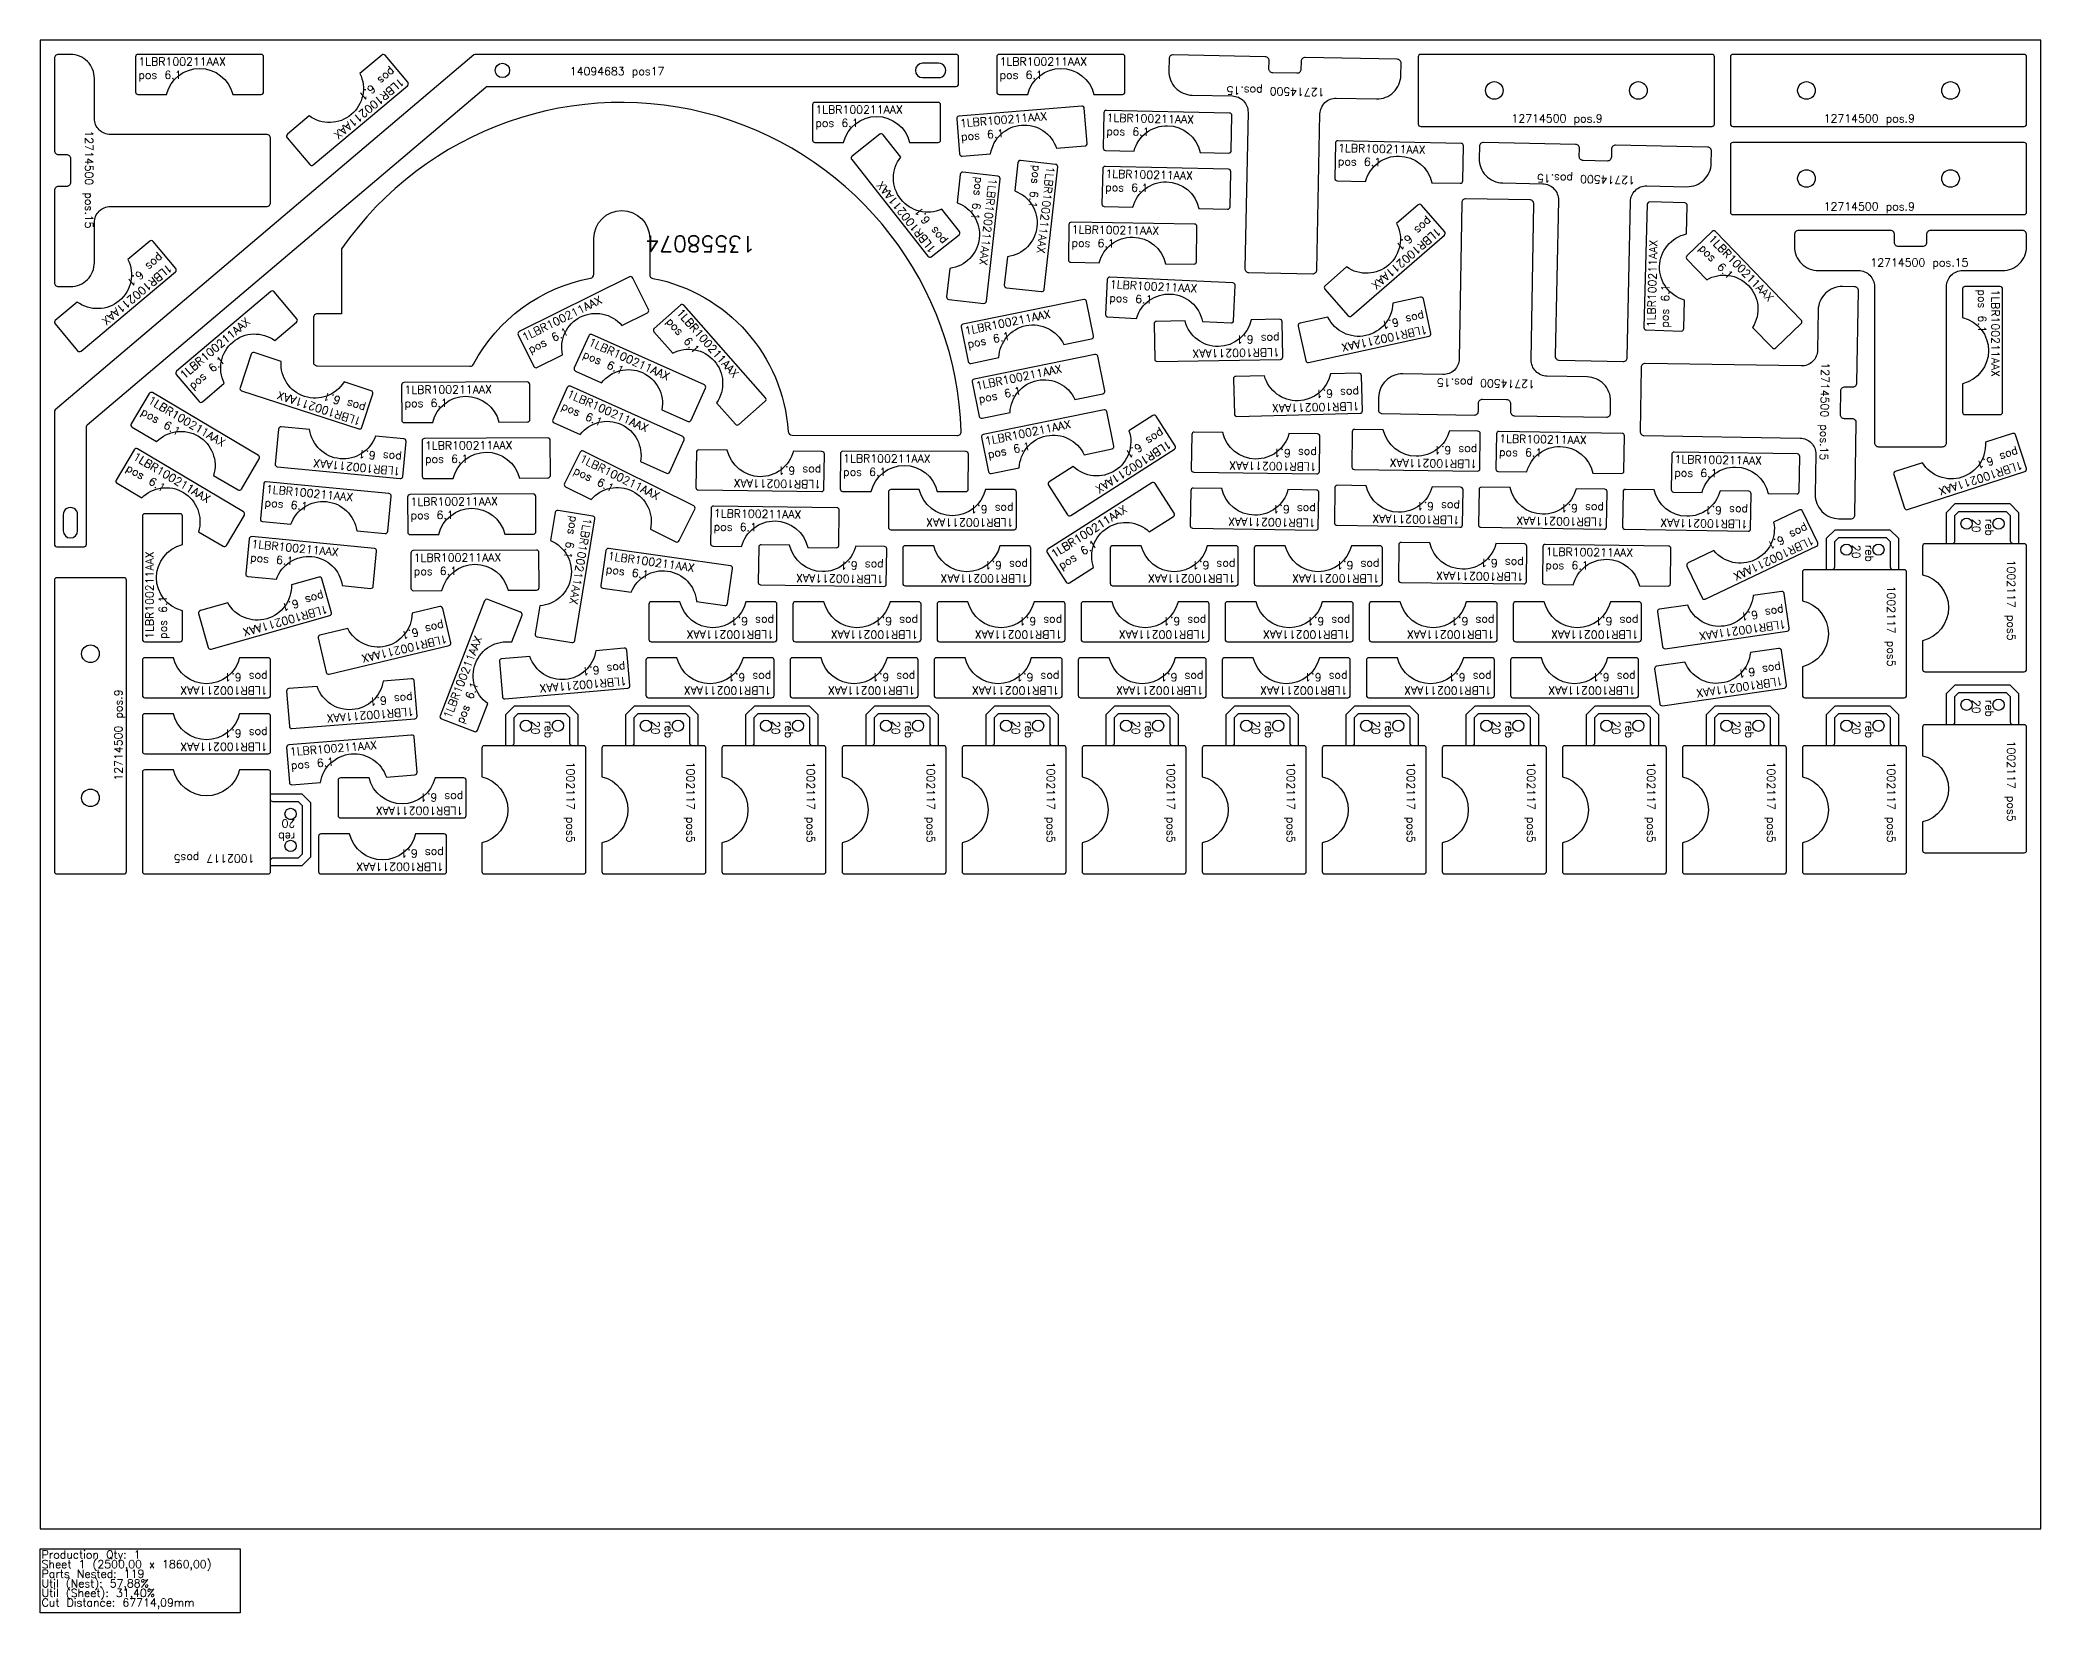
# Model space of a CAD drawing. Header units: millimetres. Extents: x 0 to 2500, y -105 to 1860.
import ezdxf

# ---------------------------------------------------------------- set-up
doc = ezdxf.new("R2010")
doc.units = ezdxf.units.MM
for name, color, linetype in [('1002117', 7, 'Continuous'), ('12714500', 7, 'Continuous'), ('13558074', 7, 'Continuous'), ('14094683V0', 7, 'Continuous'), ('1LBR100211AAX', 7, 'Continuous'), ('Rebaixo', 6, 'Continuous'), ('sheet', 24, 'Continuous'), ('Stats', 7, 'Continuous'), ('Texto', 7, 'Continuous')]:
    doc.layers.add(name, color=color, linetype=linetype)
doc.styles.get("Standard").update_dxf_attribs({"font": 'txt.shx'})

msp = doc.modelspace()

# ---------------------------------------------------------------- linework, layer by layer
at = {"layer": '1002117', "color": 4}
for points in [[(2352, 1073.8, 0.414214), (2355, 1070.8), (2479, 1070.8, 0.414214), (2482, 1073.8), (2482, 1227.8, 0.414214), (2479, 1230.8), (2465, 1230.8, -0.414214), (2462, 1233.8), (2462, 1265.8), (2457, 1270.8), (2397, 1270.8), (2392, 1265.8), (2392, 1233.8, -0.414214), (2389, 1230.8), (2355, 1230.8, 0.414214), (2352, 1227.8), (2352, 1192.1, -0.786796), (2352, 1109.5)], [(2202, 1041.3, 0.414214), (2205, 1038.3), (2329, 1038.3, 0.414214), (2332, 1041.3), (2332, 1195.3, 0.414214), (2329, 1198.3), (2315, 1198.3, -0.414214), (2312, 1201.3), (2312, 1233.3), (2307, 1238.3), (2247, 1238.3), (2242, 1233.3), (2242, 1201.3, -0.414214), (2239, 1198.3), (2205, 1198.3, 0.414214), (2202, 1195.3), (2202, 1159.6, -0.786796), (2202, 1077)], [(2352, 847.6, 0.414214), (2355, 844.6), (2479, 844.6, 0.414214), (2482, 847.6), (2482, 1001.6, 0.414214), (2479, 1004.6), (2465, 1004.6, -0.414214), (2462, 1007.6), (2462, 1039.6), (2457, 1044.6), (2397, 1044.6), (2392, 1039.6), (2392, 1007.6, -0.414214), (2389, 1004.6), (2355, 1004.6, 0.414214), (2352, 1001.6), (2352, 965.9, -0.786796), (2352, 883.3)], [(552, 821.3, 0.414214), (555, 818.3), (679, 818.3, 0.414214), (682, 821.3), (682, 975.3, 0.414214), (679, 978.3), (665, 978.3, -0.414214), (662, 981.3), (662, 1013.3), (657, 1018.3), (597, 1018.3), (592, 1013.3), (592, 981.3, -0.414214), (589, 978.3), (555, 978.3, 0.414214), (552, 975.3), (552, 939.6, -0.786796), (552, 857)], [(702, 821.3, 0.414214), (705, 818.3), (829, 818.3, 0.414214), (832, 821.3), (832, 975.3, 0.414214), (829, 978.3), (815, 978.3, -0.414214), (812, 981.3), (812, 1013.3), (807, 1018.3), (747, 1018.3), (742, 1013.3), (742, 981.3, -0.414214), (739, 978.3), (705, 978.3, 0.414214), (702, 975.3), (702, 939.6, -0.786796), (702, 857)], [(852, 821.3, 0.414214), (855, 818.3), (979, 818.3, 0.414214), (982, 821.3), (982, 975.3, 0.414214), (979, 978.3), (965, 978.3, -0.414214), (962, 981.3), (962, 1013.3), (957, 1018.3), (897, 1018.3), (892, 1013.3), (892, 981.3, -0.414214), (889, 978.3), (855, 978.3, 0.414214), (852, 975.3), (852, 939.6, -0.786796), (852, 857)], [(1002, 821.3, 0.414214), (1005, 818.3), (1129, 818.3, 0.414214), (1132, 821.3), (1132, 975.3, 0.414214), (1129, 978.3), (1115, 978.3, -0.414214), (1112, 981.3), (1112, 1013.3), (1107, 1018.3), (1047, 1018.3), (1042, 1013.3), (1042, 981.3, -0.414214), (1039, 978.3), (1005, 978.3, 0.414214), (1002, 975.3), (1002, 939.6, -0.786796), (1002, 857)], [(1152, 821.3, 0.414214), (1155, 818.3), (1279, 818.3, 0.414214), (1282, 821.3), (1282, 975.3, 0.414214), (1279, 978.3), (1265, 978.3, -0.414214), (1262, 981.3), (1262, 1013.3), (1257, 1018.3), (1197, 1018.3), (1192, 1013.3), (1192, 981.3, -0.414214), (1189, 978.3), (1155, 978.3, 0.414214), (1152, 975.3), (1152, 939.6, -0.786796), (1152, 857)], [(1302, 821.3, 0.414214), (1305, 818.3), (1429, 818.3, 0.414214), (1432, 821.3), (1432, 975.3, 0.414214), (1429, 978.3), (1415, 978.3, -0.414214), (1412, 981.3), (1412, 1013.3), (1407, 1018.3), (1347, 1018.3), (1342, 1013.3), (1342, 981.3, -0.414214), (1339, 978.3), (1305, 978.3, 0.414214), (1302, 975.3), (1302, 939.6, -0.786796), (1302, 857)], [(1452, 821.3, 0.414214), (1455, 818.3), (1579, 818.3, 0.414214), (1582, 821.3), (1582, 975.3, 0.414214), (1579, 978.3), (1565, 978.3, -0.414214), (1562, 981.3), (1562, 1013.3), (1557, 1018.3), (1497, 1018.3), (1492, 1013.3), (1492, 981.3, -0.414214), (1489, 978.3), (1455, 978.3, 0.414214), (1452, 975.3), (1452, 939.6, -0.786796), (1452, 857)], [(1602, 821.3, 0.414214), (1605, 818.3), (1729, 818.3, 0.414214), (1732, 821.3), (1732, 975.3, 0.414214), (1729, 978.3), (1715, 978.3, -0.414214), (1712, 981.3), (1712, 1013.3), (1707, 1018.3), (1647, 1018.3), (1642, 1013.3), (1642, 981.3, -0.414214), (1639, 978.3), (1605, 978.3, 0.414214), (1602, 975.3), (1602, 939.6, -0.786796), (1602, 857)], [(1752, 821.3, 0.414214), (1755, 818.3), (1879, 818.3, 0.414214), (1882, 821.3), (1882, 975.3, 0.414214), (1879, 978.3), (1865, 978.3, -0.414214), (1862, 981.3), (1862, 1013.3), (1857, 1018.3), (1797, 1018.3), (1792, 1013.3), (1792, 981.3, -0.414214), (1789, 978.3), (1755, 978.3, 0.414214), (1752, 975.3), (1752, 939.6, -0.786796), (1752, 857)], [(1902, 821.3, 0.414214), (1905, 818.3), (2029, 818.3, 0.414214), (2032, 821.3), (2032, 975.3, 0.414214), (2029, 978.3), (2015, 978.3, -0.414214), (2012, 981.3), (2012, 1013.3), (2007, 1018.3), (1947, 1018.3), (1942, 1013.3), (1942, 981.3, -0.414214), (1939, 978.3), (1905, 978.3, 0.414214), (1902, 975.3), (1902, 939.6, -0.786796), (1902, 857)], [(2052, 821.3, 0.414214), (2055, 818.3), (2179, 818.3, 0.414214), (2182, 821.3), (2182, 975.3, 0.414214), (2179, 978.3), (2165, 978.3, -0.414214), (2162, 981.3), (2162, 1013.3), (2157, 1018.3), (2097, 1018.3), (2092, 1013.3), (2092, 981.3, -0.414214), (2089, 978.3), (2055, 978.3, 0.414214), (2052, 975.3), (2052, 939.6, -0.786796), (2052, 857)], [(2202, 821.3, 0.414214), (2205, 818.3), (2329, 818.3, 0.414214), (2332, 821.3), (2332, 975.3, 0.414214), (2329, 978.3), (2315, 978.3, -0.414214), (2312, 981.3), (2312, 1013.3), (2307, 1018.3), (2247, 1018.3), (2242, 1013.3), (2242, 981.3, -0.414214), (2239, 978.3), (2205, 978.3, 0.414214), (2202, 975.3), (2202, 939.6, -0.786796), (2202, 857)], [(131, 948.3, 0.414214), (128, 945.3), (128, 821.3, 0.414214), (131, 818.3), (285, 818.3, 0.414214), (288, 821.3), (288, 835.3, -0.414214), (291, 838.3), (323, 838.3), (328, 843.3), (328, 903.3), (323, 908.3), (291, 908.3, -0.414214), (288, 911.3), (288, 945.3, 0.414214), (285, 948.3), (249.3, 948.3, -0.786796), (166.7, 948.3)]]:
    msp.add_lwpolyline(points, format="xyb", close=True, dxfattribs=at)
for centre in [(2407, 1255.8), (2447, 1255.8), (2257, 1223.3), (2297, 1223.3), (2407, 1029.6), (2447, 1029.6), (607, 1003.3), (647, 1003.3), (757, 1003.3), (797, 1003.3), (907, 1003.3), (947, 1003.3), (1057, 1003.3), (1097, 1003.3), (1207, 1003.3), (1247, 1003.3), (1357, 1003.3), (1397, 1003.3), (1507, 1003.3), (1547, 1003.3), (1657, 1003.3), (1697, 1003.3), (1807, 1003.3), (1847, 1003.3), (1957, 1003.3), (1997, 1003.3), (2107, 1003.3), (2147, 1003.3), (2257, 1003.3), (2297, 1003.3), (313, 893.3), (313, 853.3)]:
    msp.add_circle(centre, 7, dxfattribs=at)
at = {"layer": '12714500', "color": 5}
for points in [[(23, 1842, 0.414214), (18, 1837), (18, 1722, 0.414214), (23, 1717), (33, 1717, -0.414214), (38, 1712), (38, 1682, -0.414214), (33, 1677), (23, 1677, 0.414214), (18, 1672), (18, 1557, 0.414214), (23, 1552), (38, 1552, 0.414214), (68, 1582), (68, 1632, -0.414214), (88, 1652), (283, 1652, 0.414214), (288, 1657), (288, 1737, 0.414214), (283, 1742), (88, 1742, -0.414214), (68, 1762), (68, 1812, 0.414214), (38, 1842)], [(1700.5, 1830.8, 0.414214), (1695.7, 1835.9), (1580.7, 1838.2, 0.414214), (1575.6, 1833.3), (1575.4, 1823.3, -0.414214), (1570.3, 1818.4), (1540.3, 1819, -0.414214), (1535.4, 1824.1), (1535.6, 1834.1, 0.414214), (1530.7, 1839.2), (1415.7, 1841.6, 0.414214), (1410.6, 1836.7), (1410.3, 1821.7, 0.414214), (1439.7, 1791.1), (1489.7, 1790.1, -0.414214), (1509.3, 1769.7), (1505.3, 1574.7, 0.414214), (1510.2, 1569.6), (1590.1, 1568, 0.414214), (1595.2, 1572.9), (1599.2, 1767.8, -0.414214), (1619.6, 1787.4), (1669.6, 1786.4, 0.414214), (1700.2, 1815.8)], [(2089, 1842), (1725, 1842, 0.414214), (1722, 1839), (1722, 1755, 0.414214), (1725, 1752), (2089, 1752, 0.414214), (2092, 1755), (2092, 1839, 0.414214)], [(2479, 1842), (2115, 1842, 0.414214), (2112, 1839), (2112, 1755, 0.414214), (2115, 1752), (2479, 1752, 0.414214), (2482, 1755), (2482, 1839, 0.414214)], [(2088.4, 1721.1, 0.414214), (2083.5, 1726.2), (1968.5, 1728.6, 0.414214), (1963.4, 1723.7), (1963.2, 1713.7, -0.414214), (1958.1, 1708.8), (1928.1, 1709.4, -0.414214), (1923.2, 1714.5), (1923.4, 1724.5, 0.414214), (1918.5, 1729.6), (1803.5, 1732, 0.414214), (1798.4, 1727.1), (1798.1, 1712.1, 0.414214), (1827.5, 1681.5), (1877.5, 1680.4, -0.414214), (1897.1, 1660), (1893.1, 1465.1, 0.414214), (1898, 1460), (1978, 1458.3, 0.414214), (1983.1, 1463.2), (1987.1, 1658.2, -0.414214), (2007.5, 1677.8), (2057.5, 1676.8, 0.414214), (2088.1, 1706.1)], [(2479, 1732), (2115, 1732, 0.414214), (2112, 1729), (2112, 1645, 0.414214), (2115, 1642), (2479, 1642, 0.414214), (2482, 1645), (2482, 1729, 0.414214)], [(1962.1, 1393.8), (1962.3, 1408.8, 0.414214), (1932.8, 1439.2), (1882.8, 1440.1, -0.414214), (1863.1, 1460.4), (1866.3, 1655.3, 0.414214), (1861.4, 1660.4), (1781.4, 1661.7, 0.414214), (1776.3, 1656.8), (1773.2, 1461.8, -0.414214), (1752.8, 1442.1), (1702.8, 1442.9, 0.414214), (1672.4, 1413.4), (1672.1, 1398.4, 0.414214), (1677, 1393.4), (1792, 1391.5, 0.414214), (1797.1, 1396.4), (1797.3, 1406.4, -0.414214), (1802.4, 1411.3), (1832.3, 1410.9, -0.414214), (1837.3, 1405.8), (1837.1, 1395.8, 0.414214), (1842, 1390.7), (1957, 1388.9, 0.414214)], [(2192, 1617), (2192, 1602, 0.414214), (2222, 1572), (2272, 1572, -0.414214), (2292, 1552), (2292, 1357, 0.414214), (2297, 1352), (2377, 1352, 0.414214), (2382, 1357), (2382, 1552, -0.414214), (2402, 1572), (2452, 1572, 0.414214), (2482, 1602), (2482, 1617, 0.414214), (2477, 1622), (2362, 1622, 0.414214), (2357, 1617), (2357, 1607, -0.414214), (2352, 1602), (2322, 1602, -0.414214), (2317, 1607), (2317, 1617, 0.414214), (2312, 1622), (2197, 1622, 0.414214)], [(2267.1, 1551.7), (2252.1, 1552, 0.414214), (2221.6, 1522.5), (2220.8, 1472.5, -0.414214), (2200.5, 1452.8), (2005.5, 1455.9, 0.414214), (2000.4, 1451), (1999.1, 1371, 0.414214), (2004, 1365.9), (2199, 1362.8, -0.414214), (2218.7, 1342.5), (2217.9, 1292.5, 0.414214), (2247.4, 1262), (2262.4, 1261.8, 0.414214), (2267.5, 1266.7), (2269.3, 1381.7, 0.414214), (2264.4, 1386.8), (2254.4, 1386.9, -0.414214), (2249.5, 1392), (2250, 1422, -0.414214), (2255, 1426.9), (2265, 1426.7, 0.414214), (2270.1, 1431.7), (2272, 1546.7, 0.414214)], [(18, 1185.3), (18, 821.3, 0.414214), (21, 818.3), (105, 818.3, 0.414214), (108, 821.3), (108, 1185.3, 0.414214), (105, 1188.3), (21, 1188.3, 0.414214)]]:
    msp.add_lwpolyline(points, format="xyb", close=True, dxfattribs=at)
for centre in [(1817, 1797), (1997, 1797), (2207, 1797), (2387, 1797), (2207, 1687), (2387, 1687), (63, 1093.3), (63, 913.3)]:
    msp.add_circle(centre, 11, dxfattribs=at)
at = {"layer": '13558074', "color": 7}
msp.add_lwpolyline([(537.2, 1452.5, 0.27799), (541.7, 1455.1, -0.227968), (687.7, 1562.4, 0.360156), (691.8, 1567.3), (691.9, 1612.1, -1), (761.9, 1611.9), (761.8, 1567.1, 0.360156), (765.8, 1562.2, -0.340466), (934.7, 1371.1, 0.393813), (939.7, 1366.4), (1145.9, 1365.8, 0.424715), (1151, 1371, 0.722503), (376.8, 1599), (376.6, 1517.9), (346.6, 1518, 0.414214), (341.6, 1513), (341.5, 1458, 0.414214), (346.4, 1453)], format="xyb", close=True, dxfattribs=at)
at = {"layer": '14094683V0', "color": 7}
for points in [[(1144.7, 1842), (544.1, 1842, 0.177611), (542.2, 1841.3), (19.1, 1397.9, 0.220389), (18, 1395.6), (18, 1230, 0.414214), (21, 1227), (55, 1227, 0.414214), (58, 1230), (58, 1377.1, -0.220389), (59.1, 1379.4), (556.8, 1801.3, -0.177611), (558.8, 1802), (1144.7, 1802, 0.414214), (1147.7, 1805), (1147.7, 1839, 0.414214)], [(1102.7, 1813), (1122.7, 1813, 1.000008), (1122.7, 1831), (1102.7, 1831, 0.999992)], [(29, 1267), (29, 1247, 0.999999), (47, 1247), (47, 1267, 1.000001)]]:
    msp.add_lwpolyline(points, format="xyb", close=True, dxfattribs=at)
msp.add_circle((577.7, 1822), 9, dxfattribs=at)
at = {"layer": '1LBR100211AAX', "color": 5}
for points in [[(119.4, 1839), (119.4, 1795, 0.414214), (122.4, 1792), (158.1, 1792, -0.786796), (240.7, 1792), (276.4, 1792, 0.414214), (279.4, 1795), (279.4, 1839, 0.414214), (276.4, 1842), (122.4, 1842, 0.414214)], [(459.5, 1807.2), (431.2, 1840.9, 0.414214), (427, 1841.2), (399.6, 1818.3, -0.786796), (336.3, 1765.2), (309, 1742.2, 0.414214), (308.6, 1738), (336.9, 1704.3, 0.414214), (341.1, 1703.9), (459.1, 1802.9, 0.414214)], [(1195.4, 1839), (1195.4, 1795, 0.414214), (1198.4, 1792), (1234.1, 1792, -0.786796), (1316.7, 1792), (1352.4, 1792, 0.414214), (1355.4, 1795), (1355.4, 1839, 0.414214), (1352.4, 1842), (1198.4, 1842, 0.414214)], [(965.2, 1779), (965.2, 1735, 0.414214), (968.2, 1732), (1003.9, 1732, -0.786796), (1086.5, 1732), (1122.2, 1732, 0.414214), (1125.2, 1735), (1125.2, 1779, 0.414214), (1122.2, 1782), (968.2, 1782, 0.414214)], [(1145.3, 1761.5), (1148.9, 1717.7, 0.414214), (1152.1, 1714.9), (1187.7, 1717.9, -0.786796), (1270, 1724.7), (1305.6, 1727.7, 0.414214), (1308.3, 1730.9), (1304.7, 1774.7, 0.414214), (1301.5, 1777.5), (1148, 1764.8, 0.414214)], [(1329.2, 1769), (1328.3, 1725, 0.414214), (1331.2, 1722), (1366.9, 1721.3, -0.786796), (1449.5, 1719.6), (1485.2, 1718.8, 0.414214), (1488.3, 1721.8), (1489.2, 1765.8, 0.414214), (1486.2, 1768.8), (1332.3, 1772, 0.414214)], [(1113.6, 1589.3), (1148.2, 1616.5, 0.414214), (1148.7, 1620.7), (1126.6, 1648.8, -0.786796), (1075.4, 1713.7), (1053.3, 1741.7, 0.414214), (1049.1, 1742.2), (1014.6, 1715, 0.414214), (1014.1, 1710.7), (1109.4, 1589.8, 0.414214)], [(1618.5, 1731.2), (1617.6, 1687.2, 0.414214), (1620.5, 1684.1), (1656.2, 1683.4, -0.786796), (1738.8, 1681.7), (1774.5, 1681, 0.414214), (1777.6, 1683.9), (1778.5, 1727.9, 0.414214), (1775.5, 1730.9), (1621.6, 1734.1, 0.414214)], [(1268.8, 1704.7), (1225.1, 1709.6, 0.414214), (1221.8, 1706.9), (1217.8, 1671.4, -0.786796), (1208.7, 1589.3), (1204.8, 1553.9, 0.414214), (1207.4, 1550.5), (1251.1, 1545.7, 0.414214), (1254.5, 1548.3), (1271.5, 1701.4, 0.414214)], [(1327.8, 1699.1), (1326.8, 1655.1, 0.414214), (1329.7, 1652), (1365.4, 1651.2, -0.786796), (1448, 1649.4), (1483.7, 1648.6, 0.414214), (1486.8, 1651.5), (1487.7, 1695.5, 0.414214), (1484.8, 1698.6), (1330.8, 1702, 0.414214)], [(1196.8, 1690), (1153, 1694.9, 0.414214), (1149.7, 1692.2), (1145.8, 1656.8, -0.786796), (1136.6, 1574.7), (1132.7, 1539.2, 0.414214), (1135.3, 1535.9), (1179.1, 1531, 0.414214), (1182.4, 1533.6), (1199.4, 1686.7, 0.414214)], [(1754.9, 1620.6), (1726, 1653.8, 0.414214), (1721.8, 1654.1), (1694.9, 1630.7, -0.786796), (1632.5, 1576.5), (1605.6, 1553.1, 0.414214), (1605.3, 1548.9), (1634.1, 1515.7, 0.414214), (1638.4, 1515.4), (1754.6, 1616.4, 0.414214)], [(2006.8, 1497.8), (2050.8, 1496.5, 0.414214), (2053.8, 1499.5), (2054.8, 1535.1, -0.786796), (2057.1, 1617.7), (2058.1, 1653.4, 0.414214), (2055.2, 1656.5), (2011.2, 1657.7, 0.414214), (2008.1, 1654.8), (2003.9, 1500.8, 0.414214)], [(1285.5, 1629.4), (1284.9, 1585.4, 0.414214), (1287.8, 1582.4), (1323.5, 1581.8, -0.786796), (1406.1, 1580.6), (1441.8, 1580, 0.414214), (1444.8, 1583), (1445.5, 1627, 0.414214), (1442.6, 1630), (1288.6, 1632.4, 0.414214)], [(169.6, 1574.7), (141.3, 1608.4, 0.414214), (137.1, 1608.7), (109.8, 1585.8, -0.786796), (46.5, 1532.7), (19.1, 1509.8, 0.414214), (18.8, 1505.5), (47, 1471.8, 0.414214), (51.3, 1471.5), (169.2, 1570.4, 0.414214)], [(2089.3, 1621), (2057.6, 1590.4, 0.414214), (2057.6, 1586.2), (2082.4, 1560.5, -0.786796), (2139.7, 1501), (2164.5, 1475.4, 0.414214), (2168.8, 1475.3), (2200.4, 1505.9, 0.414214), (2200.5, 1510.1), (2093.5, 1620.9, 0.414214)], [(597.4, 1491.7), (616.9, 1452.2, 0.414214), (620.9, 1450.9), (652.9, 1466.7, -0.786796), (726.9, 1503.4), (758.9, 1519.3, 0.414214), (760.3, 1523.3), (740.7, 1562.7, 0.414214), (736.7, 1564.1), (598.7, 1495.7, 0.414214)], [(1333.5, 1561), (1331.4, 1517.1, 0.414214), (1334.2, 1514), (1369.9, 1512.2, -0.786796), (1452.4, 1508.2), (1488.1, 1506.5, 0.414214), (1491.2, 1509.4), (1493.3, 1553.3, 0.414214), (1490.5, 1556.5), (1336.7, 1563.9, 0.414214)], [(2449, 1552), (2405, 1552, 0.414214), (2402, 1549), (2402, 1513.3, -0.786796), (2402, 1430.7), (2402, 1395, 0.414214), (2405, 1392), (2449, 1392, 0.414214), (2452, 1395), (2452, 1549, 0.414214)], [(170.3, 1442), (198.8, 1408.4, 0.414214), (203, 1408.1), (230.2, 1431.2, -0.786796), (293.3, 1484.6), (320.5, 1507.7, 0.414214), (320.8, 1511.9), (292.4, 1545.5, 0.414214), (288.2, 1545.8), (170.7, 1446.2, 0.414214)], [(800.3, 1528.9), (767.3, 1499.8, 0.414214), (767, 1495.6), (790.6, 1468.8, -0.786796), (845.2, 1406.8), (868.8, 1380, 0.414214), (873, 1379.7), (906.1, 1408.8, 0.414214), (906.3, 1413), (804.5, 1528.6, 0.414214)], [(1150.7, 1501.5), (1159.5, 1458.4, 0.414214), (1163, 1456.1), (1198, 1463.2, -0.786796), (1279, 1479.7), (1313.9, 1486.8, 0.414214), (1316.3, 1490.4), (1307.5, 1533.5, 0.414214), (1304, 1535.8), (1153.1, 1505.1, 0.414214)], [(1737.7, 1493.5), (1728.4, 1536.5, 0.414214), (1724.9, 1538.8), (1690, 1531.3, -0.786796), (1609.2, 1513.8), (1574.4, 1506.2, 0.414214), (1572.1, 1502.6), (1581.4, 1459.6, 0.414214), (1584.9, 1457.3), (1735.4, 1490, 0.414214)], [(1552.7, 1464.1), (1551.9, 1508.1, 0.414214), (1548.8, 1511.1), (1513.2, 1510.4, -0.786796), (1430.6, 1509), (1394.9, 1508.4, 0.414214), (1391.9, 1505.4), (1392.7, 1461.4, 0.414214), (1395.7, 1458.4), (1549.7, 1461.1, 0.414214)], [(685.5, 1490.5), (667.5, 1450.4, 0.414214), (669, 1446.4), (701.6, 1431.8, -0.786796), (777, 1398.1), (809.6, 1383.6, 0.414214), (813.6, 1385.1), (831.5, 1425.2, 0.414214), (830, 1429.2), (689.4, 1492.1, 0.414214)], [(402.2, 1376.2), (415.8, 1418.1, 0.414214), (413.8, 1421.9), (379.9, 1432.9, -0.786796), (301.3, 1458.4), (267.4, 1469.5, 0.414214), (263.6, 1467.5), (250, 1425.7, 0.414214), (251.9, 1421.9), (398.4, 1374.3, 0.414214)], [(1164.7, 1433), (1173.5, 1389.8, 0.414214), (1177.1, 1387.5), (1212, 1394.6, -0.786796), (1293, 1411.1), (1328, 1418.2, 0.414214), (1330.3, 1421.8), (1321.5, 1464.9, 0.414214), (1318, 1467.2), (1167.1, 1436.5, 0.414214)], [(451.8, 1429), (452, 1385, 0.414214), (455, 1382), (490.7, 1382.2, -0.786796), (573.3, 1382.7), (609, 1382.9, 0.414214), (612, 1385.9), (611.8, 1429.9, 0.414214), (608.7, 1432.9), (454.7, 1432, 0.414214)], [(658.7, 1425.9), (640.7, 1385.7, 0.414214), (642.2, 1381.7), (674.8, 1367.2, -0.786796), (750.2, 1333.4), (782.8, 1318.9, 0.414214), (786.8, 1320.4), (804.7, 1360.5, 0.414214), (803.2, 1364.5), (662.6, 1427.4, 0.414214)], [(1652.1, 1396.8), (1651, 1440.7, 0.414214), (1647.9, 1443.7), (1612.3, 1442.8, -0.786796), (1529.7, 1440.7), (1494, 1439.8, 0.414214), (1491.1, 1436.7), (1492.2, 1392.8, 0.414214), (1495.2, 1389.8), (1649.2, 1393.7, 0.414214)], [(136.4, 1418.4), (114, 1380.6, 0.414214), (115, 1376.5), (145.7, 1358.3, -0.786796), (216.8, 1316.1), (247.5, 1297.9, 0.414214), (251.6, 1298.9), (274, 1336.8, 0.414214), (273, 1340.9), (140.5, 1419.5, 0.414214)], [(453.1, 1314.8), (457.3, 1358.6, 0.414214), (454.6, 1361.9), (419.1, 1365.3, -0.786796), (336.8, 1373.3), (301.3, 1376.7, 0.414214), (298, 1374), (293.8, 1330.2, 0.414214), (296.5, 1326.9), (449.8, 1312.1, 0.414214)], [(1176.2, 1363.8), (1184.9, 1320.7, 0.414214), (1188.5, 1318.4), (1223.5, 1325.5, -0.786796), (1304.4, 1342), (1339.4, 1349.1, 0.414214), (1341.7, 1352.7), (1332.9, 1395.8, 0.414214), (1329.4, 1398.1), (1178.5, 1367.4, 0.414214)], [(1418.4, 1353.1), (1394.7, 1390.1, 0.414214), (1390.5, 1391), (1360.5, 1371.8, -0.786796), (1290.9, 1327.3), (1260.8, 1308, 0.414214), (1259.9, 1303.9), (1283.6, 1266.8, 0.414214), (1287.8, 1265.9), (1417.5, 1348.9, 0.414214)], [(477.4, 1359.2), (477.6, 1315.2, 0.414214), (480.6, 1312.2), (516.3, 1312.4, -0.786796), (598.9, 1312.8), (634.6, 1313, 0.414214), (637.6, 1316), (637.4, 1360, 0.414214), (634.4, 1363), (480.4, 1362.2, 0.414214)], [(1598.4, 1320.9), (1599.1, 1364.9, 0.414214), (1596.1, 1367.9), (1560.4, 1368.4, -0.786796), (1477.8, 1369.6), (1442.1, 1370.2, 0.414214), (1439.1, 1367.2), (1438.4, 1323.2, 0.414214), (1441.4, 1320.2), (1595.4, 1317.9, 0.414214)], [(1799, 1324.4), (1799.5, 1368.4, 0.414214), (1796.6, 1371.4), (1760.9, 1371.9, -0.786796), (1678.3, 1373), (1642.6, 1373.5, 0.414214), (1639.5, 1370.5), (1639, 1326.5, 0.414214), (1641.9, 1323.5), (1795.9, 1321.4, 0.414214)], [(1819.7, 1368.1), (1819, 1324.1, 0.414214), (1821.9, 1321), (1857.6, 1320.4, -0.786796), (1940.2, 1319.1), (1975.9, 1318.5, 0.414214), (1978.9, 1321.5), (1979.6, 1365.5, 0.414214), (1976.7, 1368.5), (1822.7, 1371, 0.414214)], [(2481.8, 1324.8), (2468.2, 1366.6, 0.414214), (2464.4, 1368.5), (2430.5, 1357.5, -0.786796), (2351.9, 1332), (2318, 1321, 0.414214), (2316, 1317.2), (2329.6, 1275.3, 0.414214), (2333.4, 1273.4), (2479.9, 1321, 0.414214)], [(117.7, 1348.2), (95.2, 1310.3, 0.414214), (96.3, 1306.2), (127, 1288, -0.786796), (198, 1245.8), (228.7, 1227.6, 0.414214), (232.8, 1228.7), (255.3, 1266.5, 0.414214), (254.2, 1270.6), (121.8, 1349.2, 0.414214)], [(674.9, 1345.2), (655.3, 1305.8, 0.414214), (656.6, 1301.8), (688.6, 1285.9, -0.786796), (762.6, 1249.1), (794.5, 1233.2, 0.414214), (798.6, 1234.6), (818.1, 1274, 0.414214), (816.8, 1278), (678.9, 1346.5, 0.414214)], [(979.4, 1298.9), (980, 1342.9, 0.414214), (977, 1345.9), (941.3, 1346.4, -0.786796), (858.7, 1347.5), (823, 1347.9, 0.414214), (820, 1345), (819.4, 1301, 0.414214), (822.3, 1297.9), (976.3, 1295.9, 0.414214)], [(1000, 1343.2), (999.8, 1299.2, 0.414214), (1002.8, 1296.2), (1038.5, 1296.1, -0.786796), (1121.1, 1295.9), (1156.8, 1295.8, 0.414214), (1159.8, 1298.8), (1160, 1342.8, 0.414214), (1157, 1345.8), (1003, 1346.2, 0.414214)], [(2038.7, 1342.4), (2038, 1298.4, 0.414214), (2040.9, 1295.3), (2076.6, 1294.8, -0.786796), (2159.2, 1293.4), (2194.9, 1292.9, 0.414214), (2197.9, 1295.8), (2198.6, 1339.8, 0.414214), (2195.7, 1342.9), (2041.7, 1345.3, 0.414214)], [(279.5, 1305.5), (275.3, 1261.7, 0.414214), (277.9, 1258.4), (313.5, 1255, -0.786796), (395.7, 1247), (431.2, 1243.6, 0.414214), (434.5, 1246.3), (438.7, 1290.1, 0.414214), (436, 1293.4), (282.7, 1308.2, 0.414214)], [(1258.4, 1219.8), (1282.1, 1182.7, 0.414214), (1286.3, 1181.8), (1316.3, 1201.1, -0.786796), (1385.9, 1245.6), (1416, 1264.8, 0.414214), (1416.9, 1269), (1393.2, 1306, 0.414214), (1389, 1307), (1259.3, 1223.9, 0.414214)], [(1597.1, 1250.7), (1597.8, 1294.7, 0.414214), (1594.9, 1297.7), (1559.2, 1298.3, -0.786796), (1476.6, 1299.6), (1440.9, 1300.2, 0.414214), (1437.8, 1297.2), (1437.1, 1253.2, 0.414214), (1440.1, 1250.2), (1594.1, 1247.7, 0.414214)], [(1777.2, 1254.3), (1777.9, 1298.3, 0.414214), (1774.9, 1301.3), (1739.3, 1301.9, -0.786796), (1656.7, 1303.2), (1621, 1303.8, 0.414214), (1617.9, 1300.9), (1617.2, 1256.9, 0.414214), (1620.2, 1253.8), (1774.1, 1251.3, 0.414214)], [(1957.2, 1251.8), (1957.9, 1295.8, 0.414214), (1954.9, 1298.9), (1919.2, 1299.4, -0.786796), (1836.6, 1300.8), (1801, 1301.4, 0.414214), (1797.9, 1298.4), (1797.2, 1254.4, 0.414214), (1800.1, 1251.4), (1954.1, 1248.9, 0.414214)], [(459.3, 1289.1), (459.5, 1245.1, 0.414214), (462.5, 1242.1), (498.2, 1242.3, -0.786796), (580.8, 1242.7), (616.5, 1242.9, 0.414214), (619.5, 1245.9), (619.3, 1289.9, 0.414214), (616.2, 1292.9), (462.2, 1292.1, 0.414214)], [(838.5, 1274.7), (837.9, 1230.7, 0.414214), (840.9, 1227.7), (876.6, 1227.2, -0.786796), (959.2, 1226.1), (994.9, 1225.7, 0.414214), (997.9, 1228.6), (998.5, 1272.6, 0.414214), (995.5, 1275.7), (841.5, 1277.7, 0.414214)], [(1219.9, 1251.3), (1219.9, 1295.3, 0.414214), (1216.9, 1298.3), (1181.2, 1298.3, -0.786796), (1098.6, 1298.3), (1062.9, 1298.3, 0.414214), (1059.9, 1295.3), (1059.9, 1251.3, 0.414214), (1062.9, 1248.3), (1216.9, 1248.3, 0.414214)], [(2137.2, 1249.2), (2137.9, 1293.2, 0.414214), (2134.9, 1296.3), (2099.2, 1296.8, -0.786796), (2016.6, 1298.2), (1980.9, 1298.7, 0.414214), (1977.9, 1295.8), (1977.2, 1251.8, 0.414214), (1980.1, 1248.8), (2134.1, 1246.3, 0.414214)], [(131, 1108.3), (175, 1108.3, 0.414214), (178, 1111.3), (178, 1147, -0.786796), (178, 1229.6), (178, 1265.3, 0.414214), (175, 1268.3), (131, 1268.3, 0.414214), (128, 1265.3), (128, 1111.3, 0.414214)], [(690.7, 1265.2), (647.3, 1272.4, 0.414214), (643.8, 1269.9), (638, 1234.7, -0.786796), (624.5, 1153.2), (618.7, 1118, 0.414214), (621.1, 1114.6), (664.6, 1107.4, 0.414214), (668, 1109.8), (693.1, 1261.8, 0.414214)], [(2221.1, 1231.7), (2202.2, 1271.5, 0.414214), (2198.2, 1272.9), (2166, 1257.6, -0.786796), (2091.4, 1222.2), (2059.1, 1206.9, 0.414214), (2057.7, 1202.9), (2076.6, 1163.1, 0.414214), (2080.6, 1161.7), (2219.7, 1227.8, 0.414214)], [(261.4, 1236.9), (257.1, 1193.1, 0.414214), (259.8, 1189.8), (295.4, 1186.4, -0.786796), (377.6, 1178.5), (413.1, 1175, 0.414214), (416.4, 1177.7), (420.6, 1221.5, 0.414214), (417.9, 1224.8), (264.6, 1239.6, 0.414214)], [(1057.3, 1180.3), (1057.9, 1224.3, 0.414214), (1054.9, 1227.3), (1019.2, 1227.8, -0.786796), (936.6, 1228.9), (900.9, 1229.4, 0.414214), (897.9, 1226.4), (897.3, 1182.4, 0.414214), (900.3, 1179.4), (1054.3, 1177.3, 0.414214)], [(1237.9, 1181.3), (1237.9, 1225.3, 0.414214), (1234.9, 1228.3), (1199.2, 1228.3, -0.786796), (1116.6, 1228.3), (1080.9, 1228.3, 0.414214), (1077.9, 1225.3), (1077.9, 1181.3, 0.414214), (1080.9, 1178.3), (1234.9, 1178.3, 0.414214)], [(1497.1, 1181.3), (1497.1, 1225.3, 0.414214), (1494.1, 1228.3), (1458.4, 1228.3, -0.786796), (1375.8, 1228.3), (1340.1, 1228.3, 0.414214), (1337.1, 1225.3), (1337.1, 1181.3, 0.414214), (1340.1, 1178.3), (1494.1, 1178.3, 0.414214)], [(1677.1, 1181.3), (1677.1, 1225.3, 0.414214), (1674.1, 1228.3), (1638.4, 1228.3, -0.786796), (1555.8, 1228.3), (1520.1, 1228.3, 0.414214), (1517.1, 1225.3), (1517.1, 1181.3, 0.414214), (1520.1, 1178.3), (1674.1, 1178.3, 0.414214)], [(1857.1, 1183.4), (1857.6, 1227.4, 0.414214), (1854.7, 1230.5), (1819, 1230.9, -0.786796), (1736.4, 1231.9), (1700.7, 1232.4, 0.414214), (1697.6, 1229.4), (1697.1, 1185.4, 0.414214), (1700, 1182.4), (1854, 1180.5, 0.414214)], [(1877.6, 1226.8), (1877.1, 1182.8, 0.414214), (1880, 1179.8), (1915.7, 1179.4, -0.786796), (1998.3, 1178.3), (2034, 1177.9, 0.414214), (2037.1, 1180.8), (2037.6, 1224.8, 0.414214), (2034.6, 1227.9), (1880.7, 1229.8, 0.414214)], [(463.3, 1219.1), (463.5, 1175.1, 0.414214), (466.5, 1172.1), (502.2, 1172.3, -0.786796), (584.9, 1172.7), (620.5, 1172.9, 0.414214), (623.5, 1175.9), (623.3, 1219.9, 0.414214), (620.3, 1222.9), (466.3, 1222.1, 0.414214)], [(706.9, 1222.2), (700.7, 1178.6, 0.414214), (703.3, 1175.2), (738.6, 1170.2, -0.786796), (820.4, 1158.6), (855.7, 1153.6, 0.414214), (859.1, 1156.2), (865.3, 1199.7, 0.414214), (862.8, 1203.1), (710.3, 1224.7, 0.414214)], [(364.1, 1144.6), (352.2, 1187, 0.414214), (348.5, 1189.1), (314.1, 1179.4, -0.786796), (234.6, 1156.9), (200.3, 1147.2, 0.414214), (198.2, 1143.5), (210.1, 1101.2, 0.414214), (213.8, 1099.1), (362, 1140.9, 0.414214)], [(513.3, 1107.1), (503.1, 1149.9, 0.414214), (499.5, 1152.2), (464.8, 1143.9, -0.786796), (384.4, 1124.9), (349.7, 1116.6, 0.414214), (347.4, 1113), (357.6, 1070.2, 0.414214), (361.2, 1068), (511, 1103.5, 0.414214)], [(501.6, 1011.9), (542.7, 996, 0.414214), (546.5, 997.7), (559.4, 1031, -0.786796), (589.3, 1108), (602.2, 1141.3, 0.414214), (600.5, 1145.2), (559.4, 1161.1, 0.414214), (555.5, 1159.4), (499.9, 1015.8, 0.414214)], [(920.7, 1111.3), (920.7, 1155.3, 0.414214), (917.7, 1158.3), (882, 1158.3, -0.786796), (799.4, 1158.3), (763.7, 1158.3, 0.414214), (760.7, 1155.3), (760.7, 1111.3, 0.414214), (763.7, 1108.3), (917.7, 1108.3, 0.414214)], [(1100.7, 1111.3), (1100.7, 1155.3, 0.414214), (1097.7, 1158.3), (1062, 1158.3, -0.786796), (979.4, 1158.3), (943.7, 1158.3, 0.414214), (940.7, 1155.3), (940.7, 1111.3, 0.414214), (943.7, 1108.3), (1097.7, 1108.3, 0.414214)], [(1280.7, 1111.3), (1280.7, 1155.3, 0.414214), (1277.7, 1158.3), (1242, 1158.3, -0.786796), (1159.4, 1158.3), (1123.7, 1158.3, 0.414214), (1120.7, 1155.3), (1120.7, 1111.3, 0.414214), (1123.7, 1108.3), (1277.7, 1108.3, 0.414214)], [(1460.7, 1111.3), (1460.7, 1155.3, 0.414214), (1457.7, 1158.3), (1422, 1158.3, -0.786796), (1339.4, 1158.3), (1303.7, 1158.3, 0.414214), (1300.7, 1155.3), (1300.7, 1111.3, 0.414214), (1303.7, 1108.3), (1457.7, 1108.3, 0.414214)], [(1640.7, 1111.3), (1640.7, 1155.3, 0.414214), (1637.7, 1158.3), (1602, 1158.3, -0.786796), (1519.4, 1158.3), (1483.7, 1158.3, 0.414214), (1480.7, 1155.3), (1480.7, 1111.3, 0.414214), (1483.7, 1108.3), (1637.7, 1108.3, 0.414214)], [(1820.7, 1111.3), (1820.7, 1155.3, 0.414214), (1817.7, 1158.3), (1782, 1158.3, -0.786796), (1699.4, 1158.3), (1663.7, 1158.3, 0.414214), (1660.7, 1155.3), (1660.7, 1111.3, 0.414214), (1663.7, 1108.3), (1817.7, 1108.3, 0.414214)], [(2000.7, 1111.3), (2000.7, 1155.3, 0.414214), (1997.7, 1158.3), (1962, 1158.3, -0.786796), (1879.4, 1158.3), (1843.7, 1158.3, 0.414214), (1840.7, 1155.3), (1840.7, 1111.3, 0.414214), (1843.7, 1108.3), (1997.7, 1108.3, 0.414214)], [(2185.4, 1125.1), (2179.1, 1168.7, 0.414214), (2175.7, 1171.2), (2140.4, 1166.1, -0.786796), (2058.6, 1154.2), (2023.3, 1149.1, 0.414214), (2020.8, 1145.7), (2027.1, 1102.2, 0.414214), (2030.5, 1099.6), (2182.9, 1121.7, 0.414214)], [(737.1, 1053.6), (733.3, 1097.5, 0.414214), (730, 1100.2), (694.4, 1097.1, -0.786796), (612.1, 1089.9), (576.6, 1086.8, 0.414214), (573.9, 1083.6), (577.7, 1039.8, 0.414214), (580.9, 1037), (734.3, 1050.4, 0.414214)], [(2181.9, 1053.9), (2175.6, 1097.4, 0.414214), (2172.2, 1100), (2136.9, 1094.9, -0.786796), (2055.1, 1083), (2019.8, 1077.9, 0.414214), (2017.3, 1074.5), (2023.6, 1030.9, 0.414214), (2027, 1028.4), (2179.4, 1050.5, 0.414214)], [(288, 1041.3), (288, 1085.3, 0.414214), (285, 1088.3), (249.3, 1088.3, -0.786796), (166.7, 1088.3), (131, 1088.3, 0.414214), (128, 1085.3), (128, 1041.3, 0.414214), (131, 1038.3), (285, 1038.3, 0.414214)], [(917.1, 1041.3), (917.1, 1085.3, 0.414214), (914.1, 1088.3), (878.4, 1088.3, -0.786796), (795.8, 1088.3), (760.1, 1088.3, 0.414214), (757.1, 1085.3), (757.1, 1041.3, 0.414214), (760.1, 1038.3), (914.1, 1038.3, 0.414214)], [(1097.1, 1041.3), (1097.1, 1085.3, 0.414214), (1094.1, 1088.3), (1058.4, 1088.3, -0.786796), (975.8, 1088.3), (940.1, 1088.3, 0.414214), (937.1, 1085.3), (937.1, 1041.3, 0.414214), (940.1, 1038.3), (1094.1, 1038.3, 0.414214)], [(1277.1, 1041.3), (1277.1, 1085.3, 0.414214), (1274.1, 1088.3), (1238.4, 1088.3, -0.786796), (1155.8, 1088.3), (1120.1, 1088.3, 0.414214), (1117.1, 1085.3), (1117.1, 1041.3, 0.414214), (1120.1, 1038.3), (1274.1, 1038.3, 0.414214)], [(1457.1, 1041.3), (1457.1, 1085.3, 0.414214), (1454.1, 1088.3), (1418.4, 1088.3, -0.786796), (1335.8, 1088.3), (1300.1, 1088.3, 0.414214), (1297.1, 1085.3), (1297.1, 1041.3, 0.414214), (1300.1, 1038.3), (1454.1, 1038.3, 0.414214)], [(1637.1, 1041.3), (1637.1, 1085.3, 0.414214), (1634.1, 1088.3), (1598.4, 1088.3, -0.786796), (1515.8, 1088.3), (1480.1, 1088.3, 0.414214), (1477.1, 1085.3), (1477.1, 1041.3, 0.414214), (1480.1, 1038.3), (1634.1, 1038.3, 0.414214)], [(1817.2, 1041.3), (1817.2, 1085.3, 0.414214), (1814.2, 1088.3), (1778.5, 1088.3, -0.786796), (1695.9, 1088.3), (1660.2, 1088.3, 0.414214), (1657.2, 1085.3), (1657.2, 1041.3, 0.414214), (1660.2, 1038.3), (1814.2, 1038.3, 0.414214)], [(1997.2, 1041.3), (1997.2, 1085.3, 0.414214), (1994.2, 1088.3), (1958.5, 1088.3, -0.786796), (1875.9, 1088.3), (1840.2, 1088.3, 0.414214), (1837.2, 1085.3), (1837.2, 1041.3, 0.414214), (1840.2, 1038.3), (1994.2, 1038.3, 0.414214)], [(471.1, 1015.4), (467.6, 1059.3, 0.414214), (464.3, 1062), (428.8, 1059.2, -0.786796), (346.4, 1052.6), (310.8, 1049.8, 0.414214), (308.1, 1046.5), (311.6, 1002.7, 0.414214), (314.8, 999.9), (468.3, 1012.2, 0.414214)], [(288, 971.3), (288, 1015.3, 0.414214), (285, 1018.3), (249.3, 1018.3, -0.786796), (166.7, 1018.3), (131, 1018.3, 0.414214), (128, 1015.3), (128, 971.3, 0.414214), (131, 968.3), (285, 968.3, 0.414214)], [(308.1, 976.3), (311.6, 932.5, 0.414214), (314.8, 929.7), (350.4, 932.5, -0.786796), (432.7, 939.1), (468.3, 942, 0.414214), (471.1, 945.2), (467.6, 989.1, 0.414214), (464.3, 991.8), (310.8, 979.5, 0.414214)], [(532.4, 891.3), (532.4, 935.3, 0.414214), (529.4, 938.3), (493.7, 938.3, -0.786796), (411.1, 938.3), (375.4, 938.3, 0.414214), (372.4, 935.3), (372.4, 891.3, 0.414214), (375.4, 888.3), (529.4, 888.3, 0.414214)], [(508, 821.3), (508, 865.3, 0.414214), (505, 868.3), (469.3, 868.3, -0.786796), (386.7, 868.3), (351, 868.3, 0.414214), (348, 865.3), (348, 821.3, 0.414214), (351, 818.3), (505, 818.3, 0.414214)]]:
    msp.add_lwpolyline(points, format="xyb", close=True, dxfattribs=at)
at = {"layer": 'Rebaixo', "color": 4}
for points in [[(2382, 1230.8), (2382, 1269.9), (2392.9, 1280.8), (2461.1, 1280.8), (2472, 1269.9), (2472, 1230.8)], [(2232, 1198.3), (2232, 1237.5), (2242.8, 1248.3), (2311.1, 1248.3), (2322, 1237.5), (2322, 1198.3)], [(2382, 1004.6), (2382, 1043.8), (2392.9, 1054.6), (2461.1, 1054.6), (2472, 1043.8), (2472, 1004.6)], [(582, 978.3), (582, 1017.5), (592.9, 1028.3), (661.1, 1028.3), (672, 1017.5), (672, 978.3)], [(732, 978.3), (732, 1017.5), (742.9, 1028.3), (811.1, 1028.3), (822, 1017.5), (822, 978.3)], [(882, 978.3), (882, 1017.5), (892.9, 1028.3), (961.1, 1028.3), (972, 1017.5), (972, 978.3)], [(1032, 978.3), (1032, 1017.5), (1042.9, 1028.3), (1111.1, 1028.3), (1122, 1017.5), (1122, 978.3)], [(1182, 978.3), (1182, 1017.5), (1192.9, 1028.3), (1261.1, 1028.3), (1272, 1017.5), (1272, 978.3)], [(1332, 978.3), (1332, 1017.5), (1342.9, 1028.3), (1411.1, 1028.3), (1422, 1017.5), (1422, 978.3)], [(1482, 978.3), (1482, 1017.5), (1492.9, 1028.3), (1561.1, 1028.3), (1572, 1017.5), (1572, 978.3)], [(1632, 978.3), (1632, 1017.5), (1642.9, 1028.3), (1711.1, 1028.3), (1722, 1017.5), (1722, 978.3)], [(1782, 978.3), (1782, 1017.5), (1792.9, 1028.3), (1861.1, 1028.3), (1872, 1017.5), (1872, 978.3)], [(1932, 978.3), (1932, 1017.5), (1942.9, 1028.3), (2011.1, 1028.3), (2022, 1017.5), (2022, 978.3)], [(2082, 978.3), (2082, 1017.5), (2092.9, 1028.3), (2161.1, 1028.3), (2172, 1017.5), (2172, 978.3)], [(2232, 978.3), (2232, 1017.5), (2242.9, 1028.3), (2311.1, 1028.3), (2322, 1017.5), (2322, 978.3)], [(288, 918.3), (327.1, 918.3), (338, 907.5), (338, 839.2), (327.1, 828.3), (288, 828.3)]]:
    msp.add_lwpolyline(points, close=True, dxfattribs=at)
at = {"layer": 'sheet', "color": 7}
msp.add_lwpolyline([(0, 0), (2500, 0), (2500, 1860), (0, 1860)], close=True, dxfattribs=at)
at = {"layer": 'Stats', "color": 151}
msp.add_lwpolyline([(0, -25), (250, -25), (250, -105), (0, -105), (0, -25)], close=True, dxfattribs=at)

# ---------------------------------------------------------------- texts
at = {"layer": 'Rebaixo', "color": 4, "char_height": 10, "attachment_point": 1}
for insert, rotation in [((2440.8, 1261.8), 270), ((2290.7, 1229.4), 270), ((2440.8, 1035.7), 270), ((640.8, 1009.4), 270), ((790.8, 1009.4), 270), ((940.8, 1009.4), 270), ((1090.8, 1009.4), 270), ((1240.8, 1009.4), 270), ((1390.8, 1009.4), 270), ((1540.8, 1009.4), 270), ((1690.8, 1009.4), 270), ((1840.8, 1009.4), 270), ((1990.8, 1009.4), 270), ((2140.8, 1009.4), 270), ((2290.8, 1009.4), 270), ((319, 859.6), 180)]:
    msp.add_mtext_dynamic_manual_height_columns('reb\\P20', width=33.653, gutter_width=12.5, heights=[0], dxfattribs=dict(at, insert=insert, rotation=rotation))
at = {"layer": 'Stats', "color": 60}
for s, p in [('Sheet 1 (2500,00 x 1860,00)', (2, -49)), ('Production Qty: 1', (2, -37)), ('Parts Nested: 119', (2, -61)), ('Util (Nest): 57,88%', (2, -73)), ('Util (Sheet): 31,40%', (2, -85)), ('Cut Distance: 67714,09mm', (2, -97))]:
    msp.add_text(s, height=10, dxfattribs=at).set_placement(p)
at = {"layer": 'Texto', "color": 5, "char_height": 10, "attachment_point": 1}
for s, insert, width in [('1LBR100211AAX pos 6.1', (122.9, 1838.1), 131.995), ('1LBR100211AAX pos 6.1', (1198.9, 1838.1), 131.995), ('1LBR100211AAX pos 6.1', (968.7, 1778.1), 131.995), ('12714500 pos.9', (1838.5, 1767.1), 178.166), ('12714500 pos.9', (2228.5, 1767.1), 178.166), ('12714500 pos.9', (2228.5, 1657.1), 178.166), ('12714500 pos.15', (2286.9, 1587.1), 178.166)]:
    msp.add_mtext(s, dxfattribs=dict(at, insert=insert, width=width))
at = {"layer": 'Texto', "color": 5, "char_height": 10}
for s, insert, width, attachment_point, rotation in [('1LBR100211AAX pos 6.1', (456.1, 1805.6), 131.995, 1, 220), ('12714500 pos.15', (1605.1, 1802.9), 178.166, 7, 178.827), ('1LBR100211AAX pos 6.1', (1148.9, 1760.9), 131.995, 1, 4.7384), ('1LBR100211AAX pos 6.1', (1332.7, 1768), 131.995, 1, 358.827), ('12714500 pos.15', (52.9, 1747.1), 178.166, 7, 270), ('1LBR100211AAX pos 6.1', (1622, 1730.2), 131.995, 1, 358.827), ('1LBR100211AAX pos 6.1', (1267.5, 1701.3), 131.995, 1, 263.6487), ('1LBR100211AAX pos 6.1', (1112.1, 1592.7), 131.995, 1, 128.2433), ('1LBR100211AAX pos 6.1', (1195.5, 1686.6), 131.995, 1, 263.6487), ('1LBR100211AAX pos 6.1', (1331.3, 1698), 131.995, 1, 358.7382), ('12714500 pos.15', (1992.9, 1693.2), 178.166, 7, 178.827), ('1LBR100211AAX pos 6.1', (1289.1, 1628.4), 131.995, 1, 359.1287), ('1LBR100211AAX pos 6.1', (1751.6, 1619), 131.995, 1, 221), ('1LBR100211AAX pos 6.1', (2007.8, 1501.3), 131.995, 1, 88.4215), ('1LBR100211AAX pos 6.1', (2091.1, 1617.8), 131.995, 1, 314), ('1LBR100211AAX pos 6.1', (166.3, 1573.1), 131.995, 1, 220), ('1LBR100211AAX pos 6.1', (1337, 1559.9), 131.995, 1, 357.2282), ('1LBR100211AAX pos 6.1', (601, 1492.4), 131.995, 1, 26.3597), ('1LBR100211AAX pos 6.1', (2448.1, 1548.4), 131.995, 1, 270), ('1LBR100211AAX pos 6.1', (173.6, 1443.6), 131.995, 1, 40.2853), ('1LBR100211AAX pos 6.1', (801.9, 1525.6), 131.995, 1, 311.3773), ('1LBR100211AAX pos 6.1', (1154.4, 1501.3), 131.995, 1, 11.5157), ('1LBR100211AAX pos 6.1', (1734.1, 1493.7), 131.995, 1, 192.2289), ('1LBR100211AAX pos 6.1', (688.3, 1488.2), 131.995, 1, 335.9114), ('1LBR100211AAX pos 6.1', (1549.1, 1465), 131.995, 1, 180.9789), ('1LBR100211AAX pos 6.1', (1168.4, 1432.7), 131.995, 1, 11.5157), ('12714500 pos.15', (2235.7, 1457.3), 178.166, 1, 269.0786), ('1LBR100211AAX pos 6.1', (455.3, 1428.1), 131.995, 1, 0.3025), ('1LBR100211AAX pos 6.1', (1648.5, 1397.6), 131.995, 1, 181.434), ('12714500 pos.15', (1867.7, 1425.2), 178.166, 1, 179.0786), ('1LBR100211AAX pos 6.1', (139, 1415.8), 131.995, 1, 329.3094), ('1LBR100211AAX pos 6.1', (399.1, 1378.2), 131.995, 1, 162), ('1LBR100211AAX pos 6.1', (661.5, 1423.6), 131.995, 1, 335.9114), ('1LBR100211AAX pos 6.1', (1179.8, 1363.6), 131.995, 1, 11.5157), ('1LBR100211AAX pos 6.1', (1414.9, 1351.9), 131.995, 1, 212.6229), ('1LBR100211AAX pos 6.1', (480.9, 1358.3), 131.995, 1, 0.3025), ('1LBR100211AAX pos 6.1', (1594.9, 1321.8), 131.995, 1, 179.1557), ('1LBR100211AAX pos 6.1', (1795.4, 1325.4), 131.995, 1, 179.2433), ('1LBR100211AAX pos 6.1', (1823.2, 1367.1), 131.995, 1, 359.0786), ('1LBR100211AAX pos 6.1', (2478.1, 1324.6), 131.995, 1, 198), ('1LBR100211AAX pos 6.1', (120.3, 1345.5), 131.995, 1, 329.3094), ('1LBR100211AAX pos 6.1', (449.6, 1316.1), 131.995, 1, 174.4951), ('1LBR100211AAX pos 6.1', (677.6, 1342.8), 131.995, 1, 333.5694), ('1LBR100211AAX pos 6.1', (975.8, 1299.9), 131.995, 1, 179.2448), ('1LBR100211AAX pos 6.1', (1003.5, 1342.3), 131.995, 1, 359.8453), ('1LBR100211AAX pos 6.1', (2042.2, 1341.4), 131.995, 1, 359.0786), ('1LBR100211AAX pos 6.1', (282.9, 1304.2), 131.995, 1, 354.4951), ('1LBR100211AAX pos 6.1', (462.8, 1288.2), 131.995, 1, 0.3025), ('1LBR100211AAX pos 6.1', (1216.3, 1252.2), 131.995, 1, 179.9999), ('1LBR100211AAX pos 6.1', (1261.9, 1220.9), 131.995, 1, 32.6229), ('1LBR100211AAX pos 6.1', (1593.6, 1251.6), 131.995, 1, 179.0786), ('1LBR100211AAX pos 6.1', (1773.7, 1255.3), 131.995, 1, 179.0786), ('1LBR100211AAX pos 6.1', (1953.6, 1252.8), 131.995, 1, 179.0786), ('1LBR100211AAX pos 6.1', (2133.6, 1250.2), 131.995, 1, 179.0786), ('1LBR100211AAX pos 6.1', (689.2, 1261.9), 131.995, 1, 260.6063), ('1LBR100211AAX pos 6.1', (842, 1273.8), 131.995, 1, 359.2448), ('1LBR100211AAX pos 6.1', (2217.5, 1231.1), 131.995, 1, 205.3919), ('1LBR100211AAX pos 6.1', (264.8, 1235.6), 131.995, 1, 354.4951), ('1LBR100211AAX pos 6.1', (1881.2, 1225.9), 131.995, 1, 359.2832), ('1LBR100211AAX pos 6.1', (131.9, 1111.9), 131.995, 1, 90.0001), ('1LBR100211AAX pos 6.1', (466.9, 1218.2), 131.995, 1, 0.3025), ('1LBR100211AAX pos 6.1', (710.3, 1220.8), 131.995, 1, 351.9359), ('1LBR100211AAX pos 6.1', (1053.8, 1181.3), 131.995, 1, 179.2448), ('1LBR100211AAX pos 6.1', (1234.3, 1182.2), 131.995, 1, 179.9999), ('1LBR100211AAX pos 6.1', (1493.5, 1182.2), 131.995, 1, 180.0004), ('1LBR100211AAX pos 6.1', (1673.5, 1182.2), 131.995, 1, 180.0001), ('1LBR100211AAX pos 6.1', (1853.5, 1184.4), 131.995, 1, 179.2872), ('1LBR100211AAX pos 6.1', (360.4, 1144.6), 131.995, 1, 195.7533), ('1LBR100211AAX pos 6.1', (2181.8, 1125.6), 131.995, 1, 188.2494), ('1LBR100211AAX pos 6.1', (509.6, 1107.2), 131.995, 1, 193.3488), ('1LBR100211AAX pos 6.1', (917.1, 1112.2), 131.995, 1, 180), ('1LBR100211AAX pos 6.1', (1097.1, 1112.2), 131.995, 1, 180), ('1LBR100211AAX pos 6.1', (1277.1, 1112.2), 131.995, 1, 180.0001), ('1LBR100211AAX pos 6.1', (1457.1, 1112.2), 131.995, 1, 179.9999), ('1LBR100211AAX pos 6.1', (1637.1, 1112.2), 131.995, 1, 179.9999), ('1LBR100211AAX pos 6.1', (1817.1, 1112.2), 131.995, 1, 179.9997), ('1LBR100211AAX pos 6.1', (1997.1, 1112.2), 131.995, 1, 179.9997), ('1LBR100211AAX pos 6.1', (503.8, 1014.9), 131.995, 1, 68.8277), ('1LBR100211AAX pos 6.1', (733.4, 1054.3), 131.995, 1, 184.9766), ('1LBR100211AAX pos 6.1', (2178.3, 1054.3), 131.995, 1, 188.2494), ('1LBR100211AAX pos 6.1', (284.4, 1042.2), 131.995, 1, 180), ('1LBR100211AAX pos 6.1', (913.6, 1042.2), 131.995, 1, 180), ('1LBR100211AAX pos 6.1', (1093.6, 1042.2), 131.995, 1, 180), ('1LBR100211AAX pos 6.1', (1273.6, 1042.2), 131.995, 1, 180.0001), ('1LBR100211AAX pos 6.1', (1453.6, 1042.2), 131.995, 1, 180), ('1LBR100211AAX pos 6.1', (1633.6, 1042.2), 131.995, 1, 179.9999), ('1LBR100211AAX pos 6.1', (1813.6, 1042.2), 131.995, 1, 179.9997), ('1LBR100211AAX pos 6.1', (1993.6, 1042.2), 131.995, 1, 179.9997), ('12714500 pos.9', (92.9, 934.8), 178.166, 1, 90), ('1LBR100211AAX pos 6.1', (467.5, 1016.1), 131.995, 1, 184.574), ('1LBR100211AAX pos 6.1', (284.4, 972.2), 131.995, 1, 180), ('1LBR100211AAX pos 6.1', (311.7, 975.7), 131.995, 1, 4.574), ('1LBR100211AAX pos 6.1', (528.8, 892.2), 131.995, 1, 180), ('1LBR100211AAX pos 6.1', (504.4, 822.2), 131.995, 1, 180)]:
    msp.add_mtext(s, dxfattribs=dict(at, insert=insert, width=width, attachment_point=attachment_point, rotation=rotation))
at = {"layer": 'Texto', "color": 7, "insert": (661.9, 1826), "char_height": 10, "width": 197.228, "attachment_point": 1}
msp.add_mtext('14094683 pos17', dxfattribs=at)
at = {"layer": 'Texto', "color": 7, "insert": (893.9, 1595.1), "char_height": 20, "width": 421.248, "attachment_point": 1, "rotation": 179.8453}
msp.add_mtext('13558074', dxfattribs=at)
at = {"layer": 'Texto', "color": 4, "char_height": 10, "width": 126.181, "attachment_point": 1}
for insert, rotation in [((2467.9, 1210.8), 270), ((2317.9, 1178.4), 270), ((2467.9, 984.7), 270), ((667.9, 958.4), 270), ((817.9, 958.4), 270), ((967.9, 958.4), 270), ((1117.9, 958.4), 270), ((1267.9, 958.4), 270), ((1417.9, 958.4), 270), ((1567.9, 958.4), 270), ((1717.9, 958.4), 270), ((1867.9, 958.4), 270), ((2017.9, 958.4), 270), ((2167.9, 958.4), 270), ((2317.9, 958.4), 270), ((268, 832.4), 180)]:
    msp.add_mtext('1002117 pos5', dxfattribs=dict(at, insert=insert, rotation=rotation))

doc.saveas('drawing.dxf')
